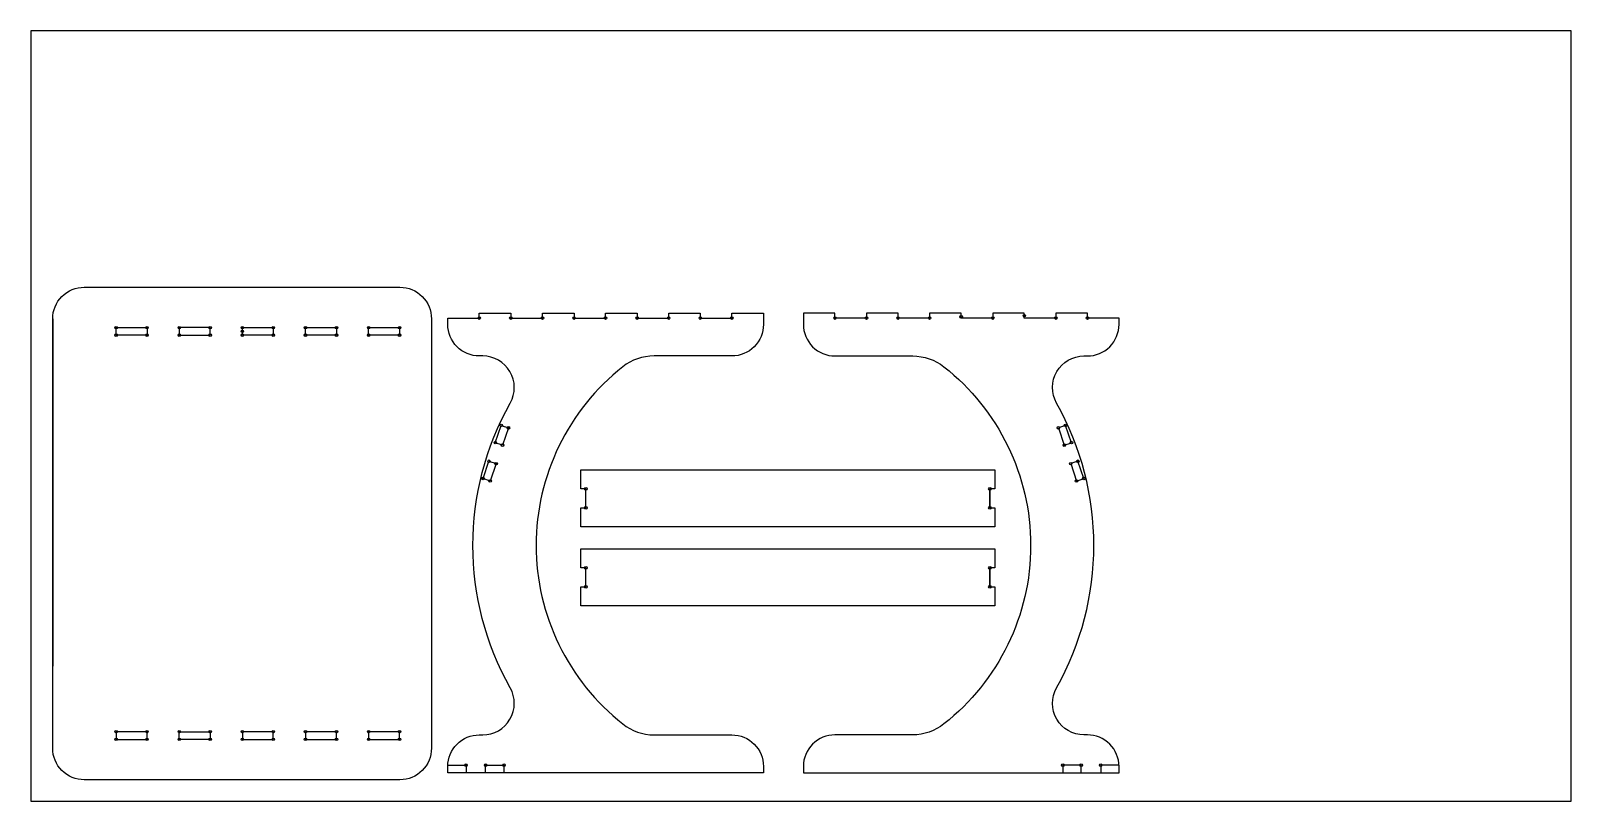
# Model space of a CAD drawing. Header units: inches. Extents: x -246 to 2194, y -2719 to -1499.
import ezdxf

# ---------------------------------------------------------------- set-up
doc = ezdxf.new("R2010")
doc.units = ezdxf.units.IN
doc.header["$MEASUREMENT"] = 0
doc.layers.get('0').update_dxf_attribs({"color": 1})
for name, color, linetype in [('board layout', 50, 'Continuous'), ('drill', 110, 'Continuous'), ('pocket', 6, 'Continuous')]:
    doc.layers.add(name, color=color, linetype=linetype)

msp = doc.modelspace()

# ---------------------------------------------------------------- linework, layer by layer
msp.add_line((-211.8, -1955.4), (-211.8, -2505.4))
for points in [[(338.2, -1905.4, -0.414214), (388.2, -1955.4), (388.2, -2635.4, -0.414214), (338.2, -2685.4), (-161.8, -2685.4, -0.414214), (-211.8, -2635.4), (-211.8, -1955.4, -0.414214), (-161.8, -1905.4)], [(664, -1954.3), (664, -1946.3), (714, -1946.3), (714, -1954.3), (764, -1954.3), (764, -1946.3), (814, -1946.3), (814, -1954.3), (864, -1954.3), (864, -1946.3), (914, -1946.3), (914, -1954.3), (914, -1964.3, -0.414214), (864, -2014.3), (740.8, -2014.3, 0.168299), (691.3, -2031.4, 0.485431), (691.3, -2597.1, 0.168299), (740.8, -2614.3), (864, -2614.3, -0.414214), (914, -2664.3), (914, -2674.3), (414, -2674.3), (414, -2664.3, -0.414214), (464, -2614.3), (469.4, -2614.3, 0.573595), (513, -2539.8, -0.261911), (513, -2088.8, 0.573595), (469.4, -2014.3), (464, -2014.3, -0.414214), (414, -1964.3), (414, -1954.3), (464, -1954.3), (464, -1946.3), (514, -1946.3), (514, -1954.3), (564, -1954.3), (564, -1946.3), (614, -1946.3), (614, -1954.3)], [(1227.3, -1954.3), (1227.3, -1946.3), (1177.3, -1946.3), (1177.3, -1954.3), (1127.3, -1954.3), (1127.3, -1946.3), (1077.3, -1946.3), (1077.3, -1954.3), (1027.3, -1954.3), (1027.3, -1946.3), (977.3, -1946.3), (977.3, -1954.3), (977.3, -1964.3, 0.414214), (1027.3, -2014.3), (1150.5, -2014.3, -0.168299), (1200, -2031.4, -0.485431), (1200, -2597.1, -0.168299), (1150.5, -2614.3), (1027.3, -2614.3, 0.414214), (977.3, -2664.3), (977.3, -2674.3), (1477.3, -2674.3), (1477.3, -2664.3, 0.414214), (1427.3, -2614.3), (1421.8, -2614.3, -0.573595), (1378.3, -2539.8, 0.261911), (1378.3, -2088.8, -0.573595), (1421.8, -2014.3), (1427.3, -2014.3, 0.414214), (1477.3, -1964.3), (1477.3, -1954.3), (1427.3, -1954.3), (1427.3, -1946.3), (1377.3, -1946.3), (1377.3, -1954.3), (1327.3, -1954.3), (1327.3, -1946.3), (1277.3, -1946.3), (1277.3, -1954.3)]]:
    msp.add_lwpolyline(points, format="xyb", close=True)
for points in [[(1272.8, -2254.7), (1272.8, -2254.7), (1280.8, -2254.7), (1280.8, -2284.7), (1272.8, -2284.7), (632.8, -2284.7), (624.8, -2284.7), (624.8, -2254.7), (632.8, -2254.7), (632.8, -2254.7), (632.8, -2224.7), (624.8, -2224.7), (624.8, -2194.7), (632.8, -2194.7), (1272.8, -2194.7), (1280.8, -2194.7), (1280.8, -2224.7), (1272.8, -2224.7), (1272.8, -2254.7), (1272.8, -2224.7)], [(1272.8, -2379.8), (1272.8, -2379.8), (1280.8, -2379.8), (1280.8, -2409.8), (1272.8, -2409.8), (632.8, -2409.8), (624.8, -2409.8), (624.8, -2379.8), (632.8, -2379.8), (632.8, -2379.8), (632.8, -2349.8), (624.8, -2349.8), (624.8, -2319.8), (632.8, -2319.8), (1272.8, -2319.8), (1280.8, -2319.8), (1280.8, -2349.8), (1272.8, -2349.8), (1272.8, -2379.8), (1272.8, -2349.8)]]:
    msp.add_lwpolyline(points)
at = {"layer": 'board layout'}
msp.add_lwpolyline([(-246.5, -2719.3), (2193.5, -2719.3), (2193.5, -1499.3), (-246.5, -1499.3)], close=True, dxfattribs=at)
at = {"layer": 'drill'}
for centre in [(1227.3, -1952.3), (1327.3, -1950.3), (-111.3, -1969.4), (-62.3, -1969.4), (-11.3, -1969.4), (37.7, -1969.4), (88.7, -1969.4), (88.7, -1975.4), (137.7, -1969.4), (188.7, -1969.4), (237.7, -1969.4), (288.7, -1969.4), (337.7, -1969.4), (464, -1954.3), (514, -1954.3), (564, -1954.3), (614, -1954.3), (664, -1954.3), (714, -1954.3), (764, -1954.3), (814, -1954.3), (864, -1954.3), (1027.3, -1954.3), (1077.3, -1954.3), (1127.3, -1954.3), (1177.3, -1954.3), (1277.3, -1954.3), (1377.3, -1954.3), (1427.3, -1954.3), (-111.3, -1981.4), (-62.3, -1981.4), (-11.3, -1981.4), (37.7, -1981.4), (88.7, -1981.4), (137.7, -1981.4), (188.7, -1981.4), (237.7, -1981.4), (288.7, -1981.4), (337.7, -1981.4), (498.7, -2124.2), (1392.6, -2124.2), (510.1, -2128.1), (1381.2, -2128.1), (489.3, -2151.6), (500.7, -2155.5), (1390.6, -2155.5), (1402, -2151.6), (479.3, -2181), (490.6, -2184.8), (1400.7, -2184.8), (1412, -2181), (469.9, -2208.4), (481.2, -2212.3), (1410, -2212.3), (1421.4, -2208.4), (632.8, -2224.7), (1272.8, -2224.7), (632.8, -2254.7), (1272.8, -2254.7), (632.8, -2349.8), (1272.8, -2349.8), (632.8, -2379.8), (1272.8, -2379.8), (-111.3, -2609.4), (-62.3, -2609.4), (-11.3, -2609.4), (37.7, -2609.4), (88.7, -2609.4), (137.7, -2609.4), (188.7, -2609.4), (237.7, -2609.4), (288.7, -2609.4), (337.7, -2609.4), (-111.3, -2621.4), (-62.3, -2621.4), (-11.3, -2621.4), (37.7, -2621.4), (88.7, -2621.4), (137.7, -2621.4), (188.7, -2621.4), (237.7, -2621.4), (288.7, -2621.4), (337.7, -2621.4), (443, -2662.3), (474, -2662.3), (503, -2662.3), (1388.3, -2662.3), (1417.3, -2662.3), (1448.3, -2662.3)]:
    msp.add_circle(centre, 2, dxfattribs=at)
at = {"layer": 'pocket'}
for points in [[(-111.3, -1975.4), (-111.3, -1969.4), (-62.3, -1969.4), (-62.3, -1975.4), (-62.3, -1981.4), (-111.3, -1981.4)], [(-11.3, -1981.4), (37.7, -1981.4), (37.7, -1975.4), (37.7, -1969.4), (-11.3, -1969.4), (-11.3, -1975.4)], [(88.7, -1975.4), (88.7, -1969.4), (137.7, -1969.4), (137.7, -1975.4), (137.7, -1981.4), (88.7, -1981.4)], [(188.7, -1975.4), (188.7, -1969.4), (237.7, -1969.4), (237.7, -1975.4), (237.7, -1981.4), (188.7, -1981.4)], [(288.7, -1975.4), (288.7, -1969.4), (337.7, -1969.4), (337.7, -1975.4), (337.7, -1981.4), (288.7, -1981.4)], [(500.7, -2155.5), (489.3, -2151.6), (498.7, -2124.2), (510.1, -2128.1)], [(1390.6, -2155.5), (1402, -2151.6), (1392.6, -2124.2), (1381.2, -2128.1)], [(479.3, -2181), (490.6, -2184.8), (481.2, -2212.3), (469.9, -2208.4)], [(1410, -2212.3), (1421.4, -2208.4), (1412, -2181), (1400.7, -2184.8)], [(-111.3, -2615.4), (-111.3, -2621.4), (-62.3, -2621.4), (-62.3, -2615.4), (-62.3, -2609.4), (-111.3, -2609.4)], [(-11.3, -2609.4), (37.7, -2609.4), (37.7, -2615.4), (37.7, -2621.4), (-11.3, -2621.4), (-11.3, -2615.4)], [(88.7, -2615.4), (88.7, -2621.4), (137.7, -2621.4), (137.7, -2615.4), (137.7, -2609.4), (88.7, -2609.4)], [(188.7, -2615.4), (188.7, -2621.4), (237.7, -2621.4), (237.7, -2615.4), (237.7, -2609.4), (188.7, -2609.4)], [(288.7, -2615.4), (288.7, -2621.4), (337.7, -2621.4), (337.7, -2615.4), (337.7, -2609.4), (288.7, -2609.4)], [(443, -2662.3), (443, -2674.3), (414, -2674.3), (414, -2662.3)], [(503, -2662.3), (503, -2674.3), (474, -2674.3), (474, -2662.3)], [(1388.3, -2662.3), (1388.3, -2674.3), (1417.3, -2674.3), (1417.3, -2662.3)], [(1448.3, -2662.3), (1448.3, -2674.3), (1477.3, -2674.3), (1477.3, -2662.3)]]:
    msp.add_lwpolyline(points, close=True, dxfattribs=at)

doc.saveas('drawing.dxf')
